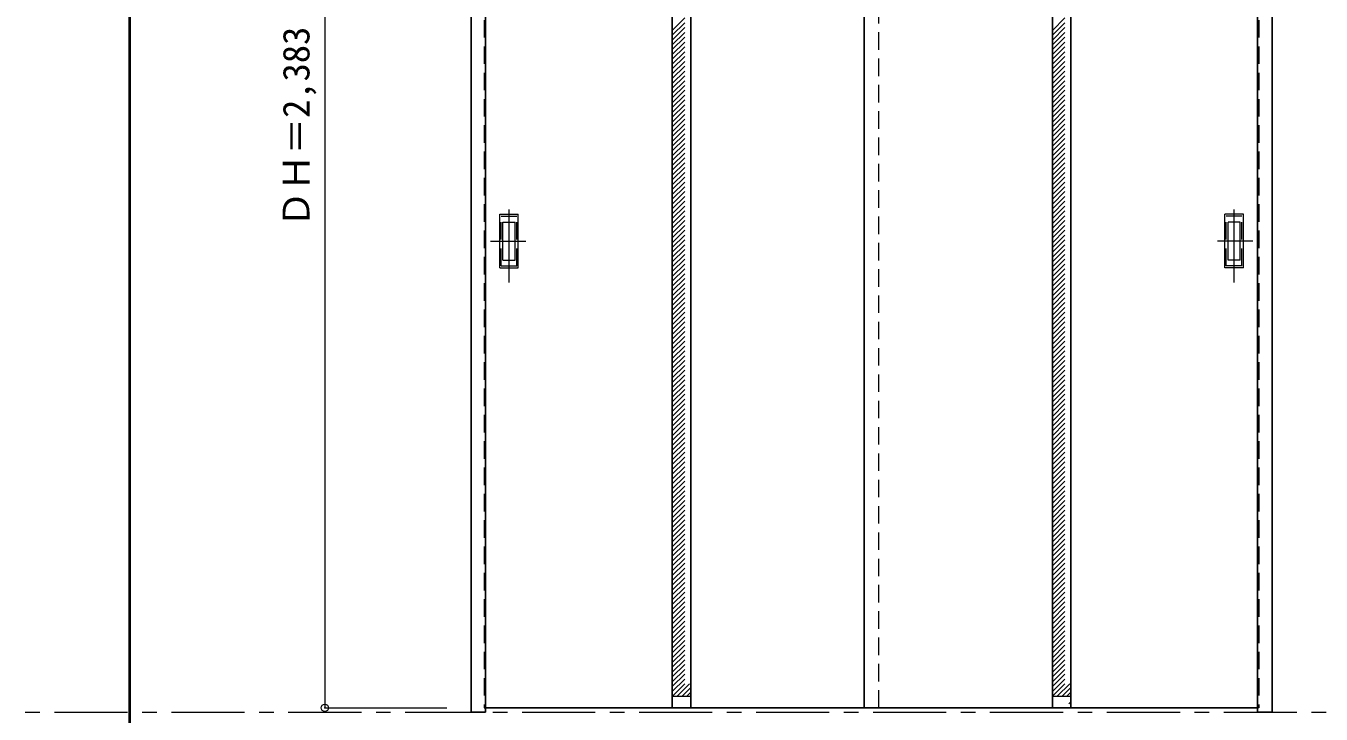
# Model space of a CAD drawing. Units: millimetres, scale not verified. Extents: x -6000 to 5700, y -4307 to 4260.
# Drawn here: x -2909 to -250, y -2811 to -1400 of the extents above; entities that cross this region are included whole.
import ezdxf
from ezdxf.enums import TextEntityAlignment as Align

# ---------------------------------------------------------------- set-up
doc = ezdxf.new("R2010")
doc.units = ezdxf.units.MM
doc.header["$LTSCALE"] = 30
doc.header["$PDMODE"] = 32
doc.header["$PDSIZE"] = 15
doc.linetypes.add('CHAIN1', pattern=[8, 5, -1, 1, -1])
doc.linetypes.add('DASHED1', pattern=[1.8, 1.2, -0.6])
for name, color, linetype, lineweight in [('0-1_通り芯', 7, 'CHAIN1', 18), ('0-2_扉', 4, 'DASHED1', 9), ('0-3_仕上げ', 7, 'Continuous', 18), ('0-4_枠', 3, 'Continuous', 25), ('0-6_引手', 7, 'Continuous', 18), ('0-B_寸法', 4, 'Continuous', 9), ('0-C_ハッチ', 4, 'DASHED1', 9), ('F-1_枠', 6, 'Continuous', 40)]:
    doc.layers.add(name, color=color, linetype=linetype, lineweight=lineweight)
doc.styles.add('ＭＳ ゴシック', font='')
doc.styles.get('ＭＳ ゴシック').set_extended_font_data('MS Gothic')

msp = doc.modelspace()

# ---------------------------------------------------------------- linework, layer by layer
at = {"layer": '0-1_通り芯'}
msp.add_line((-5490, -2807.5), (5690, -2807.5), dxfattribs=at)
at = {"layer": '0-2_扉'}
for p, q in [((-1968, -415.5), (-1968, -2798.5)), ((-1158, -2798.5), (-1158, -415.5)), ((-378, -415.5), (-378, -2798.5)), ((-1968, -2798.5), (-1965, -2798.5)), ((-378, -2798.5), (-381, -2798.5))]:
    msp.add_line(p, q, dxfattribs=at)
at = {"layer": '0-2_扉', "color": 3, "linetype": 'Continuous', "lineweight": 25}
for p, q in [((-1188, -2798.5), (-1188, -415.5)), ((-1965, -2798.5), (-381, -2798.5))]:
    msp.add_line(p, q, dxfattribs=at)
at = {"layer": '0-3_仕上げ', "color": 3, "lineweight": 25}
for p, q in [((-1582, -415.5), (-1582, -2798.5)), ((-1544, -415.5), (-1544, -2798.5)), ((-802, -415.5), (-802, -2798.5)), ((-764, -415.5), (-764, -2798.5))]:
    msp.add_line(p, q, dxfattribs=at)
at = {"layer": '0-3_仕上げ'}
for p, q in [((-1582, -2774.5), (-1544, -2774.5)), ((-802, -2774.5), (-764, -2774.5))]:
    msp.add_line(p, q, dxfattribs=at)
at = {"layer": '0-4_枠'}
for p, q in [((-1995, -2807.5), (-1995, -407.5)), ((-1965, -2807.5), (-1965, -407.5)), ((-381, -2797.96), (-381, -407.5)), ((-351, -2807.5), (-351, -407.5)), ((-1965, -2807.5), (-1995, -2807.5)), ((-381, -2798.3), (-381, -2797.96))]:
    msp.add_line(p, q, dxfattribs=at)
msp.add_lwpolyline([(-351, -2807.5), (-381, -2807.5), (-381, -2798.3)], dxfattribs=at)
at = {"layer": '0-6_引手', "linetype": 'CHAIN1'}
for p, q in [((-1917, -1926.23), (-1917, -1755.38)), ((-429, -1926.23), (-429, -1755.38)), ((-1955.07, -1841), (-1882.56, -1841)), ((-390.93, -1841), (-463.44, -1841))]:
    msp.add_line(p, q, dxfattribs=at)
at = {"layer": '0-6_引手'}
for p, q in [((-1936, -1786), (-1898, -1786)), ((-1936, -1896), (-1936, -1786)), ((-1929.5, -1802), (-1904.5, -1802)), ((-1929.5, -1880), (-1929.5, -1802)), ((-1904.5, -1880), (-1904.5, -1802)), ((-1898, -1896), (-1898, -1786)), ((-410, -1786), (-448, -1786)), ((-448, -1896), (-448, -1786)), ((-416.5, -1802), (-441.5, -1802)), ((-441.5, -1880), (-441.5, -1802)), ((-416.5, -1880), (-416.5, -1802)), ((-410, -1896), (-410, -1786)), ((-1929.5, -1880), (-1904.5, -1880)), ((-416.5, -1880), (-441.5, -1880)), ((-1936, -1896), (-1898, -1896)), ((-410, -1896), (-448, -1896))]:
    msp.add_line(p, q, dxfattribs=at)
at = {"layer": '0-6_引手', "linetype": 'DASHED1'}
for p, q in [((-1901, -1892), (-1901, -1790)), ((-445, -1892), (-445, -1790)), ((-1933, -1892), (-1901, -1892)), ((-413, -1892), (-445, -1892))]:
    msp.add_line(p, q, dxfattribs=at)
for points in [[(-1933, -1892), (-1933, -1790), (-1901, -1790)], [(-413, -1892), (-413, -1790), (-445, -1790)]]:
    msp.add_lwpolyline(points, dxfattribs=at)
at = {"layer": '0-B_寸法'}
for p, q in [((-2295, -415.5), (-2295, -2798.5)), ((-2295, -2798.5), (-2045, -2798.5))]:
    msp.add_line(p, q, dxfattribs=at)
at = {"layer": '0-B_寸法', "color": 7}
msp.add_point((-2295, -2798.5), dxfattribs=at)
at = {"layer": '0-C_ハッチ'}
for p, q in [((-1582, -1408.65), (-1544, -1370.65)), ((-1582, -1418.55), (-1544, -1380.55)), ((-802, -1408.65), (-764, -1370.65)), ((-802, -1418.55), (-764, -1380.55)), ((-1582, -1428.45), (-1544, -1390.45)), ((-1582, -1438.35), (-1544, -1400.35)), ((-802, -1428.45), (-764, -1390.45)), ((-802, -1438.35), (-764, -1400.35)), ((-1582, -1448.25), (-1544, -1410.25)), ((-1582, -1458.15), (-1544, -1420.15)), ((-1582, -1468.05), (-1544, -1430.05)), ((-802, -1448.25), (-764, -1410.25)), ((-802, -1458.15), (-764, -1420.15)), ((-802, -1468.05), (-764, -1430.05)), ((-1582, -1477.95), (-1544, -1439.95)), ((-1582, -1487.85), (-1544, -1449.85)), ((-1582, -1497.75), (-1544, -1459.75)), ((-802, -1477.95), (-764, -1439.95)), ((-802, -1487.85), (-764, -1449.85)), ((-802, -1497.75), (-764, -1459.75)), ((-1582, -1507.65), (-1544, -1469.65)), ((-1582, -1517.55), (-1544, -1479.55)), ((-802, -1507.65), (-764, -1469.65)), ((-802, -1517.55), (-764, -1479.55)), ((-1582, -1527.45), (-1544, -1489.45)), ((-1582, -1537.35), (-1544, -1499.35)), ((-1582, -1547.25), (-1544, -1509.25)), ((-802, -1527.45), (-764, -1489.45)), ((-802, -1537.35), (-764, -1499.35)), ((-802, -1547.25), (-764, -1509.25)), ((-1582, -1557.14), (-1544, -1519.14)), ((-1582, -1567.04), (-1544, -1529.04)), ((-1582, -1576.94), (-1544, -1538.94)), ((-802, -1557.14), (-764, -1519.14)), ((-802, -1567.04), (-764, -1529.04)), ((-802, -1576.94), (-764, -1538.94)), ((-1582, -1586.84), (-1544, -1548.84)), ((-1582, -1596.74), (-1544, -1558.74)), ((-802, -1586.84), (-764, -1548.84)), ((-802, -1596.74), (-764, -1558.74)), ((-1582, -1606.64), (-1544, -1568.64)), ((-1582, -1616.54), (-1544, -1578.54)), ((-1582, -1626.44), (-1544, -1588.44)), ((-802, -1606.64), (-764, -1568.64)), ((-802, -1616.54), (-764, -1578.54)), ((-802, -1626.44), (-764, -1588.44)), ((-1582, -1636.34), (-1544, -1598.34)), ((-1582, -1646.24), (-1544, -1608.24)), ((-1582, -1656.14), (-1544, -1618.14)), ((-802, -1636.34), (-764, -1598.34)), ((-802, -1646.24), (-764, -1608.24)), ((-802, -1656.14), (-764, -1618.14)), ((-1582, -1666.04), (-1544, -1628.04)), ((-1582, -1675.94), (-1544, -1637.94)), ((-1582, -1685.84), (-1544, -1647.84)), ((-802, -1666.04), (-764, -1628.04)), ((-802, -1675.94), (-764, -1637.94)), ((-802, -1685.84), (-764, -1647.84)), ((-1582, -1695.74), (-1544, -1657.74)), ((-1582, -1705.64), (-1544, -1667.64)), ((-802, -1695.74), (-764, -1657.74)), ((-802, -1705.64), (-764, -1667.64)), ((-1582, -1715.54), (-1544, -1677.54)), ((-1582, -1725.44), (-1544, -1687.44)), ((-1582, -1735.34), (-1544, -1697.34)), ((-802, -1715.54), (-764, -1677.54)), ((-802, -1725.44), (-764, -1687.44)), ((-802, -1735.34), (-764, -1697.34)), ((-1582, -1745.24), (-1544, -1707.24)), ((-1582, -1755.13), (-1544, -1717.13)), ((-1582, -1765.03), (-1544, -1727.03)), ((-802, -1745.24), (-764, -1707.24)), ((-802, -1755.13), (-764, -1717.13)), ((-802, -1765.03), (-764, -1727.03)), ((-1582, -1774.93), (-1544, -1736.93)), ((-1582, -1784.83), (-1544, -1746.83)), ((-802, -1774.93), (-764, -1736.93)), ((-802, -1784.83), (-764, -1746.83)), ((-1582, -1794.73), (-1544, -1756.73)), ((-1582, -1804.63), (-1544, -1766.63)), ((-1582, -1814.53), (-1544, -1776.53)), ((-802, -1794.73), (-764, -1756.73)), ((-802, -1804.63), (-764, -1766.63)), ((-802, -1814.53), (-764, -1776.53)), ((-1582, -1824.43), (-1544, -1786.43)), ((-1582, -1834.33), (-1544, -1796.33)), ((-1582, -1844.23), (-1544, -1806.23)), ((-802, -1824.43), (-764, -1786.43)), ((-802, -1834.33), (-764, -1796.33)), ((-802, -1844.23), (-764, -1806.23)), ((-1582, -1854.13), (-1544, -1816.13)), ((-1582, -1864.03), (-1544, -1826.03)), ((-802, -1854.13), (-764, -1816.13)), ((-802, -1864.03), (-764, -1826.03)), ((-1582, -1873.93), (-1544, -1835.93)), ((-1582, -1883.83), (-1544, -1845.83)), ((-1582, -1893.73), (-1544, -1855.73)), ((-802, -1873.93), (-764, -1835.93)), ((-802, -1883.83), (-764, -1845.83)), ((-802, -1893.73), (-764, -1855.73)), ((-1582, -1903.63), (-1544, -1865.63)), ((-1582, -1913.53), (-1544, -1875.53)), ((-1582, -1923.43), (-1544, -1885.43)), ((-802, -1903.63), (-764, -1865.63)), ((-802, -1913.53), (-764, -1875.53)), ((-802, -1923.43), (-764, -1885.43)), ((-1582, -1933.33), (-1544, -1895.33)), ((-1582, -1943.23), (-1544, -1905.23)), ((-802, -1933.33), (-764, -1895.33)), ((-802, -1943.23), (-764, -1905.23)), ((-1582, -1953.12), (-1544, -1915.12)), ((-1582, -1963.02), (-1544, -1925.02)), ((-1582, -1972.92), (-1544, -1934.92)), ((-802, -1953.12), (-764, -1915.12)), ((-802, -1963.02), (-764, -1925.02)), ((-802, -1972.92), (-764, -1934.92)), ((-1582, -1982.82), (-1544, -1944.82)), ((-1582, -1992.72), (-1544, -1954.72)), ((-1582, -2002.62), (-1544, -1964.62)), ((-802, -1982.82), (-764, -1944.82)), ((-802, -1992.72), (-764, -1954.72)), ((-802, -2002.62), (-764, -1964.62)), ((-1582, -2012.52), (-1544, -1974.52)), ((-1582, -2022.42), (-1544, -1984.42)), ((-802, -2012.52), (-764, -1974.52)), ((-802, -2022.42), (-764, -1984.42)), ((-1582, -2032.32), (-1544, -1994.32)), ((-1582, -2042.22), (-1544, -2004.22)), ((-1582, -2052.12), (-1544, -2014.12)), ((-802, -2032.32), (-764, -1994.32)), ((-802, -2042.22), (-764, -2004.22)), ((-802, -2052.12), (-764, -2014.12)), ((-1582, -2062.02), (-1544, -2024.02)), ((-1582, -2071.92), (-1544, -2033.92)), ((-1582, -2081.82), (-1544, -2043.82)), ((-802, -2062.02), (-764, -2024.02)), ((-802, -2071.92), (-764, -2033.92)), ((-802, -2081.82), (-764, -2043.82)), ((-1582, -2091.72), (-1544, -2053.72)), ((-1582, -2101.62), (-1544, -2063.62)), ((-802, -2091.72), (-764, -2053.72)), ((-802, -2101.62), (-764, -2063.62)), ((-1582, -2111.52), (-1544, -2073.52)), ((-1582, -2121.42), (-1544, -2083.42)), ((-1582, -2131.32), (-1544, -2093.32)), ((-802, -2111.52), (-764, -2073.52)), ((-802, -2121.42), (-764, -2083.42)), ((-802, -2131.32), (-764, -2093.32)), ((-1582, -2141.22), (-1544, -2103.22)), ((-1582, -2151.11), (-1544, -2113.11)), ((-1582, -2161.01), (-1544, -2123.01)), ((-802, -2141.22), (-764, -2103.22)), ((-802, -2151.11), (-764, -2113.11)), ((-802, -2161.01), (-764, -2123.01)), ((-1582, -2170.91), (-1544, -2132.91)), ((-1582, -2180.81), (-1544, -2142.81)), ((-1582, -2190.71), (-1544, -2152.71)), ((-802, -2170.91), (-764, -2132.91)), ((-802, -2180.81), (-764, -2142.81)), ((-802, -2190.71), (-764, -2152.71)), ((-1582, -2200.61), (-1544, -2162.61)), ((-1582, -2210.51), (-1544, -2172.51)), ((-802, -2200.61), (-764, -2162.61)), ((-802, -2210.51), (-764, -2172.51)), ((-1582, -2220.41), (-1544, -2182.41)), ((-1582, -2230.31), (-1544, -2192.31)), ((-1582, -2240.21), (-1544, -2202.21)), ((-802, -2220.41), (-764, -2182.41)), ((-802, -2230.31), (-764, -2192.31)), ((-802, -2240.21), (-764, -2202.21)), ((-1582, -2250.11), (-1544, -2212.11)), ((-1582, -2260.01), (-1544, -2222.01)), ((-1582, -2269.91), (-1544, -2231.91)), ((-802, -2250.11), (-764, -2212.11)), ((-802, -2260.01), (-764, -2222.01)), ((-802, -2269.91), (-764, -2231.91)), ((-1582, -2279.81), (-1544, -2241.81)), ((-1582, -2289.71), (-1544, -2251.71)), ((-802, -2279.81), (-764, -2241.81)), ((-802, -2289.71), (-764, -2251.71)), ((-1582, -2299.61), (-1544, -2261.61)), ((-1582, -2309.51), (-1544, -2271.51)), ((-1582, -2319.41), (-1544, -2281.41)), ((-802, -2299.61), (-764, -2261.61)), ((-802, -2309.51), (-764, -2271.51)), ((-802, -2319.41), (-764, -2281.41)), ((-1582, -2329.31), (-1544, -2291.31)), ((-1582, -2339.21), (-1544, -2301.21)), ((-1582, -2349.1), (-1544, -2311.1)), ((-802, -2329.31), (-764, -2291.31)), ((-802, -2339.21), (-764, -2301.21)), ((-802, -2349.1), (-764, -2311.1)), ((-1582, -2359), (-1544, -2321)), ((-1582, -2368.9), (-1544, -2330.9)), ((-802, -2359), (-764, -2321)), ((-802, -2368.9), (-764, -2330.9)), ((-1582, -2378.8), (-1544, -2340.8)), ((-1582, -2388.7), (-1544, -2350.7)), ((-1582, -2398.6), (-1544, -2360.6)), ((-802, -2378.8), (-764, -2340.8)), ((-802, -2388.7), (-764, -2350.7)), ((-802, -2398.6), (-764, -2360.6)), ((-1582, -2408.5), (-1544, -2370.5)), ((-1582, -2418.4), (-1544, -2380.4)), ((-1582, -2428.3), (-1544, -2390.3)), ((-802, -2408.5), (-764, -2370.5)), ((-802, -2418.4), (-764, -2380.4)), ((-802, -2428.3), (-764, -2390.3)), ((-1582, -2438.2), (-1544, -2400.2)), ((-1582, -2448.1), (-1544, -2410.1)), ((-802, -2438.2), (-764, -2400.2)), ((-802, -2448.1), (-764, -2410.1)), ((-1582, -2458), (-1544, -2420)), ((-1582, -2467.9), (-1544, -2429.9)), ((-1582, -2477.8), (-1544, -2439.8)), ((-802, -2458), (-764, -2420)), ((-802, -2467.9), (-764, -2429.9)), ((-802, -2477.8), (-764, -2439.8)), ((-1582, -2487.7), (-1544, -2449.7)), ((-1582, -2497.6), (-1544, -2459.6)), ((-1582, -2507.5), (-1544, -2469.5)), ((-802, -2487.7), (-764, -2449.7)), ((-802, -2497.6), (-764, -2459.6)), ((-802, -2507.5), (-764, -2469.5)), ((-1582, -2517.4), (-1544, -2479.4)), ((-1582, -2527.3), (-1544, -2489.3)), ((-802, -2517.4), (-764, -2479.4)), ((-802, -2527.3), (-764, -2489.3)), ((-1582, -2537.19), (-1544, -2499.19)), ((-1582, -2547.09), (-1544, -2509.09)), ((-1582, -2556.99), (-1544, -2518.99)), ((-802, -2537.19), (-764, -2499.19)), ((-802, -2547.09), (-764, -2509.09)), ((-802, -2556.99), (-764, -2518.99)), ((-1582, -2566.89), (-1544, -2528.89)), ((-1582, -2576.79), (-1544, -2538.79)), ((-1582, -2586.69), (-1544, -2548.69)), ((-802, -2566.89), (-764, -2528.89)), ((-802, -2576.79), (-764, -2538.79)), ((-802, -2586.69), (-764, -2548.69)), ((-1582, -2596.59), (-1544, -2558.59)), ((-1582, -2606.49), (-1544, -2568.49)), ((-802, -2596.59), (-764, -2558.59)), ((-802, -2606.49), (-764, -2568.49)), ((-1582, -2616.39), (-1544, -2578.39)), ((-1582, -2626.29), (-1544, -2588.29)), ((-1582, -2636.19), (-1544, -2598.19)), ((-802, -2616.39), (-764, -2578.39)), ((-802, -2626.29), (-764, -2588.29)), ((-802, -2636.19), (-764, -2598.19)), ((-1582, -2646.09), (-1544, -2608.09)), ((-1582, -2655.99), (-1544, -2617.99)), ((-1582, -2665.89), (-1544, -2627.89)), ((-802, -2646.09), (-764, -2608.09)), ((-802, -2655.99), (-764, -2617.99)), ((-802, -2665.89), (-764, -2627.89)), ((-1582, -2675.79), (-1544, -2637.79)), ((-1582, -2685.69), (-1544, -2647.69)), ((-1582, -2695.59), (-1544, -2657.59)), ((-802, -2675.79), (-764, -2637.79)), ((-802, -2685.69), (-764, -2647.69)), ((-802, -2695.59), (-764, -2657.59)), ((-1582, -2705.49), (-1544, -2667.49)), ((-1582, -2715.39), (-1544, -2677.39)), ((-802, -2705.49), (-764, -2667.49)), ((-802, -2715.39), (-764, -2677.39)), ((-1582, -2725.29), (-1544, -2687.29)), ((-1582, -2735.18), (-1544, -2697.18)), ((-1582, -2745.08), (-1544, -2707.08)), ((-802, -2725.29), (-764, -2687.29)), ((-802, -2735.18), (-764, -2697.18)), ((-802, -2745.08), (-764, -2707.08)), ((-1582, -2754.98), (-1544, -2716.98)), ((-1582, -2764.88), (-1544, -2726.88)), ((-1581.72, -2774.5), (-1544, -2736.78)), ((-802, -2754.98), (-764, -2716.98)), ((-802, -2764.88), (-764, -2726.88)), ((-801.72, -2774.5), (-764, -2736.78)), ((-1571.82, -2774.5), (-1544, -2746.68)), ((-1561.92, -2774.5), (-1544, -2756.58)), ((-791.82, -2774.5), (-764, -2746.68)), ((-781.92, -2774.5), (-764, -2756.58)), ((-1552.02, -2774.5), (-1544, -2766.48)), ((-772.02, -2774.5), (-764, -2766.48)), ((-768.22, -2790.5), (-764, -2786.28))]:
    msp.add_line(p, q, dxfattribs=at)
at = {"layer": 'F-1_枠'}
msp.add_line((-2695, -3790), (-2695, 4175), dxfattribs=at)

# ---------------------------------------------------------------- texts
at = {"layer": '0-B_寸法', "color": 7, "style": 'ＭＳ ゴシック'}
msp.add_text('ＤＨ＝2,383', height=54.99, rotation=90, dxfattribs=at).set_placement((-2310, -1813.25), align=Align.BOTTOM_LEFT)

doc.saveas('drawing.dxf')
